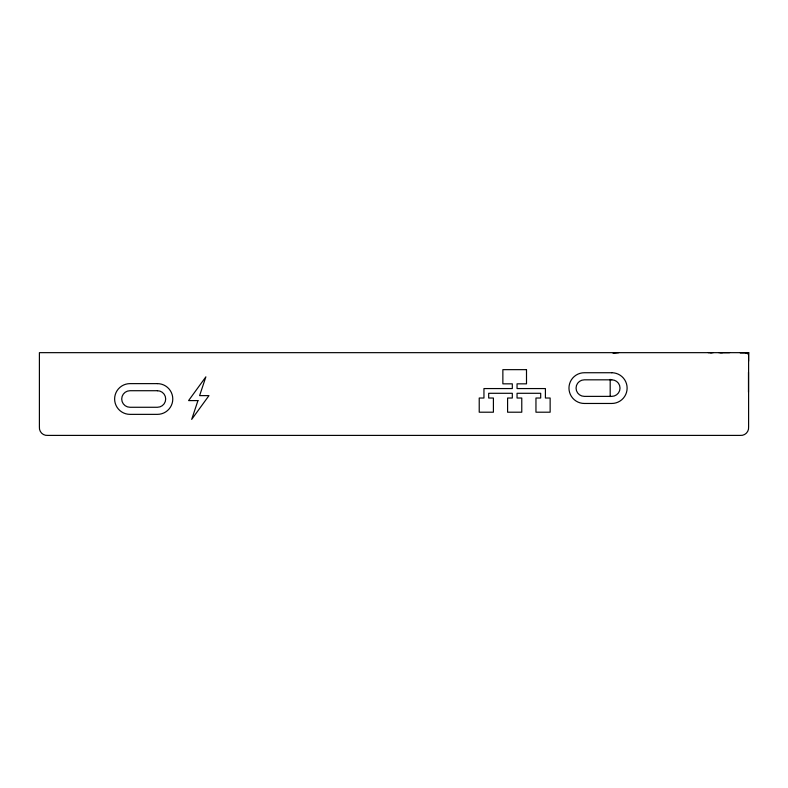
<?xml version="1.0" encoding="UTF-8"?>
<svg xmlns="http://www.w3.org/2000/svg" width="788" height="788" viewBox="0 0 788 788"><rect width="100%" height="100%" fill="white"/><g stroke="black" fill="none" stroke-linecap="round" stroke-linejoin="round"><path stroke-width="1.18" d="M748.127 354.561L748.6 352.66L740.09 352.669L748.6 352.66L748.6 426.889C749.122 431.765 744.965 435.922 740.09 435.4L47.91 435.4C43.035 435.922 38.878 431.765 39.4 426.889L39.4 352.66L748.6 352.66L748.6 361.18M745.763 353.379L748.6 352.66M613.113 353.369L618.797 352.66M729.57 352.66L720.35 352.669M718.843 352.679L722.478 352.66M708.245 352.66L711.83 352.669M710.185 352.66L713.14 352.679M748.482 372.281L748.482 392.138M610.188 379.353L610.188 396.591M197.955 400.599L191.691 419.393L208.968 395.625L199.61 395.625L205.875 376.841L188.588 400.599L197.955 400.599M526.502 369.651L502.862 369.651L502.862 383.835L512.318 383.835L512.318 388.563L483.95 388.563L483.95 398.019L479.222 398.019L479.222 412.203L493.406 412.203L493.406 398.019L488.678 398.019L488.678 393.291L512.318 393.291L512.318 398.019L507.59 398.019L507.59 412.203L521.774 412.203L521.774 398.019L517.046 398.019L517.046 393.291L540.686 393.291L540.686 398.019L535.958 398.019L535.958 412.203L550.142 412.203L550.142 398.019L545.414 398.019L545.414 388.563L517.046 388.563L517.046 383.835L526.502 383.835L526.502 369.651M611.754 372.734L584.332 372.734A15.366 15.366 0 0 0 568.966 388.1A15.366 15.366 0 0 0 584.332 403.466L611.754 403.466A15.366 15.366 0 0 0 627.12 388.1A15.366 15.366 0 0 0 611.754 372.734M611.754 379.826L584.332 379.826A8.274 8.274 0 0 0 576.058 388.1A8.274 8.274 0 0 0 584.332 396.374L611.754 396.374A8.274 8.274 0 0 0 620.028 388.1A8.274 8.274 0 0 0 611.754 379.826M157.413 383.628L129.99 383.628A15.366 15.366 0 0 0 114.624 398.994A15.366 15.366 0 0 0 129.99 414.36L157.413 414.36A15.366 15.366 0 0 0 172.779 398.994A15.366 15.366 0 0 0 157.413 383.628M157.413 390.72L129.99 390.72A8.274 8.274 0 0 0 121.716 398.994A8.274 8.274 0 0 0 129.99 407.268L157.413 407.268A8.274 8.274 0 0 0 165.687 398.994A8.274 8.274 0 0 0 157.413 390.72"/></g></svg>
